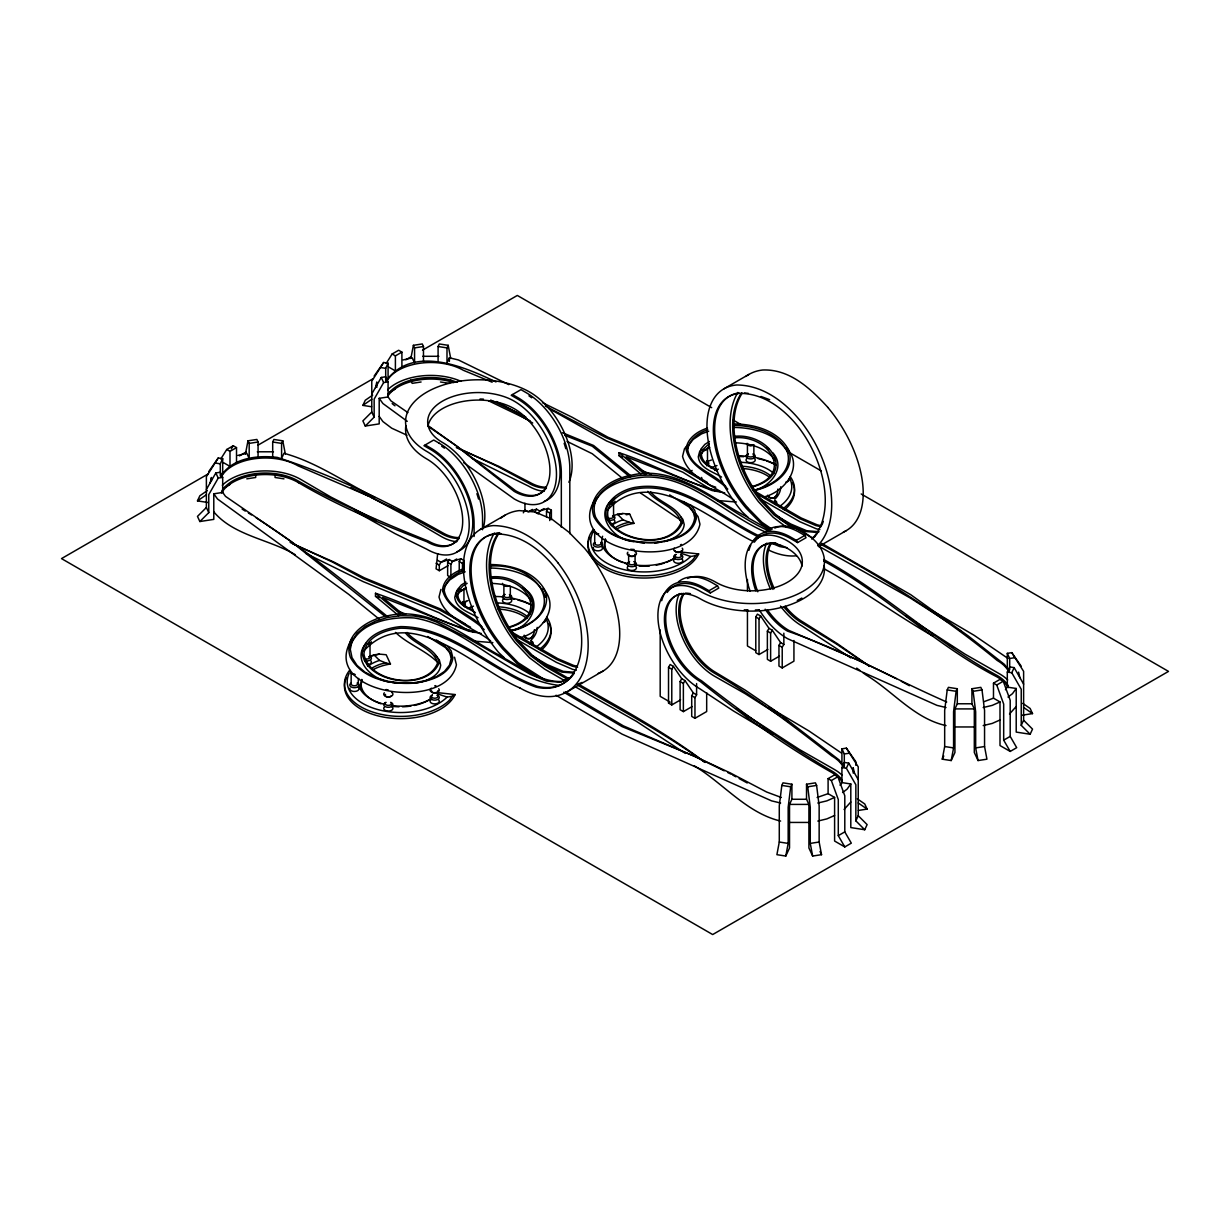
<?xml version="1.0" encoding="UTF-8"?>
<svg xmlns="http://www.w3.org/2000/svg" width="1230" height="1230" viewBox="0 0 1230 1230"><rect width="100%" height="100%" fill="white"/><g stroke="black" fill="none" stroke-linecap="round" stroke-linejoin="round"><path stroke-width="1.5" d="M781.819 785.417L779.282 805.927L779.282 842.027L776.899 854.681L785.786 856.049L789.522 848.008L789.522 804.405L791.905 799.269L791.905 784.233L783.003 782.849L781.819 785.417L790.706 786.8L791.905 784.233M790.706 786.8L788.169 807.311L788.169 843.396L785.786 856.049M947.208 689.922L944.671 710.433L944.671 746.533L942.288 759.187L951.19 760.555L954.926 752.514L954.926 708.911L957.309 703.775L957.309 688.739L948.407 687.355L947.208 689.922L956.11 691.306L957.309 688.739M956.11 691.306L953.573 711.816L953.573 747.902L951.19 760.555M349.935 647.042C358.591 621.996 390.756 616.445 414.172 617.967C467.6 626.593 505.715 679.621 559.542 685.448M593.475 506.437C599.794 485.619 624.871 478.777 644.289 477.086C690.937 475.088 725.377 515.247 765.752 532.113M210.13 483.083L211.406 477.486L211.406 481.084M220.308 476.025L220.308 463.818L222.692 458.682L218.233 457.99L208.762 471.567M375.534 387.588L376.811 381.992L376.811 387.404M385.697 381.485L385.697 368.324L388.08 363.188L383.637 362.496L374.151 376.072M440.909 589.431L439.018 596.996C445.199 619.935 473.504 627.3 490.678 640.968M443.261 591.645L444.153 588.155M686.801 451.041L687.693 447.536M258.069 457.053L258.069 442.016L256.886 439.448L247.983 440.817L245.446 453.993M423.474 361.559L423.474 346.522L422.274 343.954L413.388 345.322L410.851 358.499M207.932 502.501L197.477 500.887L199.86 495.752L207.27 490.632M206.379 507.498L197.477 516.4L199.86 521.535L208.762 512.633L206.379 507.498L206.379 476.702L218.233 457.99M272.691 457.053L272.691 442.016L273.89 439.448L282.792 440.817L285.329 453.993M375.104 497.566C345.061 482.514 316.602 462.219 283.976 453.286L281.593 458.421L281.593 443.384L282.792 440.817M371.583 406.746L362.881 405.393L365.264 400.257L372.675 395.138M371.768 412.004L362.881 420.906L365.264 426.041L374.151 417.139L371.768 412.004L371.768 381.208L383.637 362.496M438.095 361.559L438.095 346.522L439.295 343.954L448.181 345.322L450.718 358.499M508.774 384.621L458.406 359.96L449.38 357.792L446.997 362.927L446.997 347.89L448.181 345.322M450.872 380.147L449.38 383.36L440.478 381.992M841.92 763.876L841.92 748.839L846.363 748.148L858.233 766.859L858.233 815.705L867.119 824.607L864.736 829.743L855.849 820.841L855.849 784.755L846.363 768.243L848.746 763.107L844.303 762.416L841.92 767.551L841.92 782.588L840.029 785.217M855.849 820.841L858.233 815.705M942.288 759.187L943.779 755.973M1007.308 668.382L1007.308 653.345L1011.767 652.653L1023.621 671.365L1023.621 720.211L1032.524 729.113L1030.14 734.249L1021.238 725.346L1021.238 689.261L1011.767 672.749L1014.15 667.613L1009.692 666.921L1007.308 672.057L1007.308 687.109L1005.433 689.723M1021.238 725.346L1023.621 720.211M206.379 489.448L215.85 472.95L220.308 472.259L222.692 477.394L222.692 492.43L225.505 496.366L290.511 541.092L385.251 616.568M222.692 477.394L218.233 478.086L208.762 494.598L208.762 512.633M371.768 393.969L381.254 377.456L385.697 376.764L388.08 381.9L388.08 396.952L390.909 400.872L407.899 412.588M388.08 381.9L383.637 382.592L374.151 399.104L374.151 417.139M448.104 565.631L439.31 570.72L436.066 568.829L437.68 553.623M439.31 570.72L439.31 565.077L440.94 562.248L446.582 558.989M450.903 577.408L447.643 575.532L447.643 562.371L449.273 559.542L452.532 561.434L460.866 558.727L464.125 560.603L464.125 569.997M450.903 575.532L450.903 564.247L452.532 561.434L456.76 558.989M459.236 570.935L459.236 561.541L460.866 558.727M462.495 570.935L462.495 563.417L464.125 560.603M523.319 512.818L524.949 510.004L524.949 503.255M551.378 519.629L551.378 510.219L548.119 508.344L539.785 511.05L536.541 509.174L534.912 511.988L519.26 510.604A92.127 55.673 62.4 0 0 500.795 518.184M546.504 516.8L546.504 511.157L548.119 508.344M549.749 520.567L549.749 513.048L551.378 510.219M680.574 699.855L671.78 704.928L668.52 703.053L668.52 667.337L670.15 664.508L673.41 666.399L681.743 678.729L685.002 680.605L693.336 692.936L696.595 694.812L694.965 697.641L694.965 718.305L691.706 716.429L691.706 695.75L693.336 692.936M671.78 704.928L671.78 669.212L673.41 666.399M692.167 706.543L683.373 711.616L680.113 709.741L680.113 681.543L681.743 678.729M683.373 711.616L683.373 683.419L685.002 680.605M767.827 649.471L759.033 654.545L755.789 652.669L755.789 616.953L757.403 614.139L760.663 616.015L768.996 628.346L772.255 630.221L780.589 642.552L783.848 644.443L782.219 647.257L782.219 667.936L778.959 666.06L778.959 645.381L780.589 642.552M759.033 654.545L759.033 618.828L760.663 616.015M779.42 656.159L770.626 661.248L767.366 659.357L767.366 631.159L768.996 628.346M770.626 661.248L770.626 633.05L772.255 630.221M220.8 458.944L226.75 449.488L233.254 445.737L236.514 447.612L236.514 462.649M231.271 448.889L233.254 445.737M386.189 363.45L392.139 353.994L398.658 350.243L401.902 352.118L401.902 367.155M366.156 643.121C350.981 660.372 372.89 680.19 390.402 682.189M363.788 650.931C410.466 600.255 477.255 670.273 519.921 687.939M607.328 510.327C650.439 462.311 713.784 522.873 753.713 541.692M352.533 638.17C315.941 693.705 446.336 713.554 456.422 664.769L454.516 657.204M596.073 497.566C559.481 553.1 689.876 572.949 699.962 524.165L698.056 516.6L695.826 513.786M220.908 476.195C232.439 457.714 257.485 455.054 277.304 457.406C334.852 475.81 389.864 503.024 442.508 532.698A50.645 29.243 60 0 0 458.775 537.587M386.312 380.7C412.973 344.538 464.171 366.632 495.998 381.946M452.317 696.226L447.105 697.087L437.542 693.889L437.127 692.582L455.115 694.55L452.317 696.226L449.504 700.131A56.303 32.503 0 0 1 374.75 712.708A56.303 32.503 0 0 1 349.735 670.15M695.857 555.606L690.645 556.483L681.082 553.285L680.667 551.978L698.655 553.946L695.857 555.606L693.043 559.527A56.303 32.503 0 0 1 618.29 572.104A56.303 32.503 0 0 1 593.275 529.546M841.92 782.588L850.806 783.971L847.07 789.183L842.596 792.551M850.806 802.022L844.088 809.478M1007.308 687.109L1016.211 688.477L1012.459 693.689L1008 697.056M1016.211 706.527L1009.492 713.984M686.678 446.029L684.449 448.827L682.558 456.392C688.739 479.331 717.044 486.696 734.218 500.364M444.584 586.403L449.765 579.93L458.006 574.487L465.171 571.812M688.124 445.798L693.305 439.325L701.546 433.867L708.711 431.207M459.098 588.586L456.099 592.199L454.746 597.411C456.115 609.127 469.629 612.325 478.055 617.691M456.714 595.658L459.743 592.014L466.155 587.94M701.638 449.181L699.639 451.579L698.286 456.807C699.655 468.522 713.169 471.705 721.595 477.086M700.254 455.054L703.283 451.41L709.695 447.336M614.769 498.089C591.984 512.541 612.863 540.539 633.942 541.584M223.491 462.649L229.995 466.401L229.995 451.364L236.514 447.612M388.88 367.155L395.399 370.922L395.399 355.885L401.902 352.118M197.477 500.887L206.379 494.752M362.881 405.393L371.768 399.258M465.909 582.113L461.312 585.003L457.452 589.616L456.146 594.628C457.13 604.683 468.138 607.974 475.41 612.678M709.449 441.509L704.851 444.399L700.992 449.012L699.686 454.024C700.531 463.402 710.417 466.893 717.351 471.151M467.169 583.327L462.788 586.064L459.098 590.446L457.852 595.197C458.575 603.546 467.031 607.067 473.442 610.603M709.249 443.646L702.638 449.842L701.392 454.593C702.115 462.941 710.571 466.462 716.982 469.998M207.901 474.088L61.5 558.605L712.677 934.554L1168.5 671.396L861.185 493.968M239.512 455.838L246.154 451.994M257.808 445.275L372.598 378.994M405.869 359.79L410.851 356.915M422.505 350.181L517.323 295.446L711.678 407.653M225.121 487.28L229.995 484.451M388.88 392.724L395.399 388.957M480.33 529.454L505.284 515.047M723.87 388.849L748.824 374.443M529.607 511.065L532.436 509.435M544.029 508.605L539.785 511.05L538.156 513.863L534.912 511.988L551.84 519.137L568.89 532.206L584.419 548.103A92.081 50.568 57.7 0 1 598.257 673.302M558.266 563.202C542.307 543.291 519.921 525.794 493.307 525.594A92.127 50.584 57.7 0 0 498.704 652.561L504.438 657.942C467.938 639.538 431.423 605.16 387.25 615.938C368.324 619.351 342.463 634.711 350.365 657.343C362.512 679.467 391.048 684.68 414.249 683.142C429.424 681.159 450.349 675.608 452.901 657.819L451.133 650.778L447.997 646.872M817.642 545.72A92.081 55.642 62.4 0 0 801.776 422.628C785.878 402.671 763.446 385.19 736.847 384.975A92.127 50.584 57.7 0 0 742.244 511.957L747.978 517.338C711.478 498.934 674.963 464.556 630.79 475.334C611.864 478.747 586.003 494.106 593.905 516.738C606.052 538.863 634.588 544.075 657.789 542.538C672.964 540.554 693.889 535.004 696.441 517.215L694.673 510.173L690.507 504.961M661.679 600.717A61.623 35.578 60 0 1 703.729 587.663L709.034 590.707L717.49 585.818L718.797 588.078L710.325 592.968L703.821 589.201A59.855 34.563 60 0 0 667.167 592.476M753.283 540.693A61.623 35.578 60 0 1 790.998 537.295L796.287 540.339L804.758 535.45L806.05 537.695L797.594 542.584L791.075 538.832A59.855 34.563 60 0 0 754.421 542.107M566.846 691.967L602.777 671.211M818.55 546.643L846.317 530.607M668.52 703.053L670.15 702.115L660.187 696.349L660.187 629.883M694.965 718.305L706.681 711.54L706.681 692.751M782.219 667.936L793.934 661.171L793.934 640.492M828.098 793.673L828.098 778.636L831.342 780.512L837.861 776.745L844.795 795.795L844.795 831.88L851.314 843.165L844.795 846.932L834.601 841.043L834.601 797.424L828.098 793.673L817.135 797.486M993.486 698.179L993.486 683.142L996.746 685.018L1003.25 681.251L1010.199 700.301L1010.199 736.401L1016.703 747.671L1010.199 751.438L1000.005 745.549L1000.005 701.93L993.486 698.179L984.231 701.577M844.795 846.932L838.291 835.647L844.795 831.88M1010.199 751.438L1003.68 740.153L1010.199 736.401M811.8 537.956L815.09 536.495M569.905 677.838L561.68 681.497C540.032 682.173 522.381 667.675 504.054 658.158M993.486 683.142L1000.005 679.375L1003.25 681.251M1000.005 701.93L992.241 705.374L983.201 707.527M828.098 778.636L834.601 774.869L837.861 776.745M1000.005 719.981L992.241 723.424L983.201 725.577M834.601 797.424L826.837 800.868L817.812 803.021M834.601 815.475L826.837 818.903L817.812 821.071M570.228 677.915L560.388 682.25L546.335 681.128L530.345 674.394L465.294 636.848L436.419 621.996L425.98 618.121L413.803 615.969L400.749 615.723L387.681 617.46L375.519 621.135L365.064 626.516L357.038 633.296L352.011 641.076L350.289 649.363L352.011 657.65L357.038 665.43L365.064 672.226L375.519 677.607L387.681 681.266L400.749 683.004L413.803 682.773L425.98 680.605L436.419 676.731L444.445 671.457L449.488 665.169L451.21 658.388L449.488 651.593L444.445 645.32L436.419 640.046M578.823 683.788L582.082 682.435M707.511 428.086C697.61 431.207 687.093 438.249 686.063 449.442C690.768 469.045 714.891 475.579 727.76 489.11M463.971 568.706C454.07 571.812 443.553 578.853 442.523 590.046C447.228 609.649 471.351 616.184 484.22 629.714M707.773 429.731C698.456 432.714 688.739 439.51 687.77 450.011C691.383 468.615 714.753 473.12 725.762 486.465M464.233 570.336C454.916 573.334 445.199 580.114 444.23 590.615C447.843 609.219 471.213 613.724 482.221 627.069M664.262 541.538C672.733 539.124 683.173 534.527 684.234 524.58L682.865 519.352L680.866 516.954M680.528 544.752L681.482 544.413M420.721 682.143C429.193 679.729 439.633 675.132 440.694 665.184L439.325 659.957L435.343 655.16M536.541 509.174L528.193 511.88L524.949 510.004M449.273 559.542L440.94 562.248L437.68 560.373M751.315 486.773C795.195 474.841 768.904 434.298 734.418 437.834M507.775 627.377C551.655 615.461 525.364 574.902 490.878 578.438M752.852 486.803C797.594 474.042 769.903 432.852 734.894 436.281M509.312 627.423C554.054 614.646 526.363 573.457 491.354 576.885M753.375 490.34C769.657 487.48 786.647 467.83 772.809 452.794M511.449 630.437C531.806 627.346 544.029 599.225 522.935 587.863M753.021 490.416C770.933 487.003 794.457 471.859 786.969 450.749C777.099 432.161 754.159 425.78 734.495 425.457M511.219 630.498C572.073 614.846 539.417 562.602 490.954 566.061M755.312 490.232C773.332 486.619 796.194 470.89 788.615 449.919C778.144 430.408 753.836 423.889 733.157 423.935M511.772 630.836C529.792 627.239 552.654 611.495 545.075 590.523C534.604 571.012 510.296 564.509 489.617 564.539M762.708 497.243C783.864 493.03 804.881 466.877 786.431 447.843M519.168 637.847C540.324 633.635 561.341 607.482 542.891 588.447M403.163 359.96L412.188 357.792L414.572 362.927L414.572 347.89L423.474 346.522M237.759 455.454L246.8 453.286L249.183 458.421L249.183 443.384L258.069 442.016M617.829 514.724L622.918 513.51L629.714 514.14L634.004 523.38A39.714 22.94 0 0 0 616.199 529.315M634.004 523.38L629.207 522.273L624.425 523.427A39.714 22.94 0 0 0 616.199 527.07M372.659 669.935A39.714 22.94 0 0 1 390.464 664L386.174 654.744L379.378 654.114L372.598 655.744A56.303 32.503 0 0 0 369.046 657.035M390.464 664L385.667 662.878L380.885 664.031A39.714 22.94 0 0 0 372.659 667.675M434.697 685.879L435.881 685.648M654.621 543.091L659.434 542.307M414.295 683.173L419.107 682.404M421.091 381.992L412.188 383.36L410.697 380.147M365.264 426.041L379.194 423.889L379.194 398.32L388.08 396.952M246.8 478.854L255.686 477.486L255.686 473.719M199.86 521.535L213.789 519.383L213.789 493.814L222.692 492.43M1009.692 669.766L1009.692 658.481L1014.15 657.804M971.931 688.739L973.115 691.306L982.017 689.922L984.554 710.433L984.554 746.533L986.937 759.187L978.05 760.555L974.314 752.514L974.314 708.911L971.931 703.775L971.931 688.739L980.817 687.355L982.017 689.922M1022.069 715.214L1032.524 713.6L1030.14 708.465L1022.73 703.345M844.303 767.136L844.303 753.975L848.746 753.283M978.05 760.555L975.667 747.902L984.554 746.533M806.526 784.233L807.726 786.8L816.612 785.417L819.149 805.927L819.149 842.027L821.532 854.681L812.646 856.049L808.91 848.008L808.91 804.405L806.526 799.269L806.526 784.233L815.429 782.849L816.612 785.417M858.417 810.447L867.119 809.094L864.736 803.959L857.325 798.839M812.646 856.049L810.263 843.396L819.149 842.027M612.494 516.154A53.536 30.904 0 0 1 617.522 514.263L622.918 513.51M368.954 656.759A53.536 30.904 0 0 1 373.982 654.867L379.378 654.114M422.705 356.3L438.864 356.3M257.301 451.794L273.46 451.794M971.931 703.775L957.309 703.775M974.314 708.911L954.926 708.911M974.314 726.961L954.926 726.961M806.526 799.269L791.905 799.269M808.91 804.405L789.522 804.405M808.91 822.439L789.522 822.439M734.387 427.44C754.574 427.733 778.16 434.252 788.322 453.316M490.847 568.045C511.465 568.445 538.525 575.425 545.49 597.319M634.157 549.487L630.667 549.272M734.74 442.785C749.531 443.169 766.582 447.628 775.177 460.604M491.201 583.389C505.991 583.789 523.042 588.232 531.637 601.209M736.416 502.024L717.105 500.487M492.876 642.629L473.565 641.091M438.095 346.522L446.997 347.89M272.691 442.016L281.593 443.384M819.103 531.729L806.803 530.76L790.813 524.026L776.176 515.57M817.796 532.482L805.496 531.498L789.522 524.764L779.682 518.86M573.795 672.195L563.263 671.365L547.273 664.63L532.636 656.174M574.256 673.087L561.956 672.118L545.982 665.384L537.787 660.449M744.473 392.985L748.286 393.354M497.105 533.22L500.933 533.589M388.326 690.03L386.02 689.523M639.108 542.353L644.289 543.122M392.124 682.45L397.305 683.219M381.254 367.632L385.697 368.324M215.85 463.126L220.308 463.818M283.976 478.854L275.074 477.486L275.074 473.719M1007.308 672.057L1011.767 672.749M1030.14 734.249L1016.211 732.096L1016.211 688.477M944.671 746.533L953.573 747.902M841.92 767.551L846.363 768.243M864.736 829.743L850.806 827.575L850.806 783.971M779.282 842.027L788.169 843.396M719.95 491.508C685.11 482.606 653.222 463.895 619.028 452.655L619.028 455.669L640.784 473.873M476.41 632.112C441.57 623.21 409.682 604.499 375.488 593.26L375.488 596.273L398.704 615.692M724.731 492.815L712.139 490.555L626.132 456.76L646.442 473.75M481.191 633.419L468.599 631.159L382.592 597.365L402.902 614.354M946.7 701.992C893.764 678.729 842.596 650.024 787.492 631.128A50.645 29.243 60 0 1 765.168 609.204M946.024 707.527L936.983 705.374L787.492 638.647A59.855 34.563 60 0 1 759.341 610.019M946.024 725.577C914.428 718.766 892.811 691.045 865.951 674.916L862.86 672.656M781.311 797.486L766.659 792.028L730.559 773.07L694.104 756.05L622.103 726.623L563.786 692.213M780.62 803.021L771.594 800.868L622.103 734.141L556.037 695.258M780.62 821.071C746.764 813.092 723.378 783.387 694.381 765.875M715.768 487.218L710.971 485.543L682.788 469.168L606.605 437.957L545.274 406.038M470.629 627.269L439.248 609.773L363.065 578.577L332.5 562.079L290.142 542.399M716.598 491.231L709.987 488.894L682.788 472.182L606.605 440.97L548.549 408.314M474.719 632.42L466.447 629.499L439.248 612.786L363.065 581.575L305.686 553.346M760.986 396.475L769.688 399.704M564.708 435.312L592.276 446.229L630.252 477.148M619.028 455.669L622.565 457.068M640.369 469.952L651.039 474.196M375.488 596.273L379.025 597.672M398.597 611.264L405.716 614.093M617.522 514.263L623.041 519.783L629.207 522.273M373.982 654.867L379.501 660.387L385.667 662.878M562.479 432.729L593.583 445.491L631.559 476.394M456.33 447.612L499.103 466.477L529.761 482.329A50.645 29.243 60 0 0 546.028 487.203M292.709 543.829L333.714 561.972L364.357 577.823L440.555 609.019L465.524 624.133M492.154 382.207L463.341 370.292A46.048 26.583 0 0 0 386.989 380.885M774.423 543.06L780.865 545.736M771.518 543.153L779.559 546.489A82.994 50.353 62.7 0 0 786.908 547.596M530.053 420.768L488.372 400.703M457.299 447.659L497.904 466.585L528.454 483.083A50.645 29.243 60 0 0 546.366 487.88M295.2 554.668C269.232 539.278 233.762 535.68 213.789 511.865M221.585 492.923A46.048 26.583 0 0 1 297.937 482.329L298.89 482.744M369.569 496.505L297.937 465.786A46.048 26.583 0 0 0 221.585 476.379M406.961 435.189L391.709 428.194L382.93 421.582L379.194 416.37M472.812 458.667L528.454 486.081A54.335 31.365 60 0 0 544.091 491.277M525.764 416.97L490.678 400.058M375.857 520.044L330.885 497.058L300.55 479.316A49.723 28.705 0 0 0 222.322 485.266M896.47 678.668L860.431 661.094L788.799 630.375A50.645 29.243 60 0 1 767.535 610.019M351.134 487.695L405.639 514.079L441.201 533.451A50.645 29.243 60 0 0 459.113 538.248M724.209 770.81L695.027 756.588L623.395 725.869L565.477 691.675M727.637 772.486L731.066 774.162M567.045 441.385L592.276 453.747L622.949 478.716M542.507 402.671L572.242 417.308L607.897 437.219L684.095 468.415L707.496 482.591M496.29 401.564L522.658 415.433M371.414 497.566L406.638 516.277L441.201 536.465A54.335 31.365 60 0 0 456.837 541.646M901.313 681.312L909.401 685.725M732.68 775.038L735.924 776.807M739.153 778.575L747.24 782.972M931.095 609.942L974.16 635.341L1008.077 658.496M532.698 422.997L516.785 413.511M768.95 707.219L808.756 730.835L841.212 752.883M948.069 644.459L953.081 647.211M772.655 734.433L733.403 710.94L700.239 689.031A59.855 34.563 60 0 1 657.912 615.707A59.855 34.563 60 0 1 700.239 591.276A72.755 42.005 0 0 0 803.129 591.276A72.755 42.005 0 0 0 803.129 531.867A59.855 34.563 60 0 0 774.792 528.085M769.042 529.638L747.594 517.553M297.937 482.329C338.788 506.468 382.73 524.641 426.872 541.723A50.645 29.243 60 0 0 462.695 521.043A50.645 29.243 60 0 0 426.872 459.021A72.755 42.005 0 0 1 405.839 425.672M733.28 420.122L741.582 424.919M789.752 452.732L821.317 470.952M754.082 490.77L801.237 517.999L817.12 524.795A82.994 45.341 57.4 0 0 820.702 525.594M757.649 494.337L799.931 518.752L815.813 525.548A82.994 45.341 57.4 0 0 821.163 526.625M759.279 498.288L799.931 521.766L816.151 528.731A86.638 47.432 57.5 0 0 819.903 529.592M811.923 537.71L789.522 524.764L775.484 514.325L761.37 499.534A83.01 50.368 62.7 0 1 742.028 393.446M821.655 543.322L910.723 594.69L968.148 635.895L1004.495 664.446L1009.092 670.857M793.089 528.346L774.177 515.078L760.063 500.287A83.01 50.368 62.7 0 1 741.721 392.724M820.733 544.306C882.863 577.777 942.657 615.461 997.176 660.449A46.048 26.583 0 0 1 1009.092 672.364M804.758 535.45L799.454 532.39A61.623 35.578 60 0 0 765.629 531.529M819.119 546.366L910.523 598.164L948.207 622.395M823.654 559.512C885.062 592.706 935.584 642.368 997.176 675.485A46.048 26.583 0 0 1 1008.416 686.079M823.793 561.095C885.062 594.413 934.954 644.904 997.176 676.992A46.048 26.583 0 0 1 1008.416 687.585M769.011 530.976C725.07 511.726 683.573 465.647 631.221 476.856C612.894 480.207 587.894 495.137 595.551 517.046C607.282 538.494 634.88 543.614 657.343 542.169C671.995 540.262 692.244 534.973 694.75 517.784L693.028 510.988L687.985 504.715L683.173 501.548M823.977 568.721C861.507 589.324 895.947 614.877 933.047 636.187M759.894 536.234C720.688 517.83 681.189 478.947 634.311 487.51C620.028 490.386 601.193 502.347 607.051 519.275C620.074 543.153 671.765 549.841 682.819 521.797C679.022 506.806 659.618 503.208 650.609 491.831M512.51 394.538L517.799 397.598A61.623 35.578 60 0 1 561.326 473.012L561.341 527.301M758.587 536.987C720.042 518.645 680.897 480.792 634.757 489.048C621.042 491.831 603.1 503.377 608.696 519.598C621.042 542.445 670.412 549.103 681.128 522.366C676.7 507.267 656.928 503.285 647.733 491.354M392.139 353.994L395.399 355.885M717.49 585.818L712.201 582.759A61.623 35.578 60 0 0 678.376 581.898M755.789 616.953L759.033 618.828M767.366 631.159L770.626 633.05M439.002 443.092L433.713 440.033L423.95 445.675L430.454 449.427A59.855 34.563 60 0 1 470.352 505.023A59.855 34.563 60 0 1 457.099 551.67M546.504 511.157L549.749 513.048M778.959 645.381L782.219 647.257M425.242 444.922L430.546 447.981A61.623 35.578 60 0 1 474.073 523.38L474.088 536.495M755.743 650.778L747.44 645.981L747.44 609.896M668.52 667.337L671.78 669.212M680.113 681.543L683.373 683.419M459.236 561.541L462.495 563.417M691.706 695.75L694.965 697.641M447.643 562.371L450.903 564.247M436.066 563.202L439.31 565.077M226.75 449.488L229.995 451.364M510.542 631.374L557.697 658.604L573.58 665.399A82.994 45.341 57.4 0 0 577.162 666.199M514.109 634.957L556.39 659.357L572.273 666.153A82.994 45.341 57.4 0 0 577.623 667.229M515.739 638.893L556.39 662.37L572.611 669.335A86.638 47.432 57.5 0 0 576.363 670.196M568.383 678.314L545.982 665.384L531.944 654.929L517.83 640.138A83.01 50.368 62.7 0 1 499.488 532.59M578.115 683.942C621.365 708.634 665.307 732.311 705.159 762.431M567.445 679.268L544.675 666.122L530.637 655.682L516.523 640.891A83.01 50.368 62.7 0 1 498.181 533.328M577.193 684.91C620.089 709.679 664.015 732.819 704.237 761.908M564.186 680.405L544.675 669.135L529.638 657.881L514.94 642.352A86.654 52.49 62.6 0 1 494.306 533.067M575.579 686.97L636.417 721.349L685.418 753.421M544.337 679.467L518.291 662.801L503.977 648.133A83.01 45.356 57.4 0 1 485.604 536.972M538.048 677.346L517 663.554L502.67 648.887A83.01 45.356 57.4 0 1 495.813 533.989C519.66 533.682 539.909 549.149 554.299 566.876A82.994 50.353 62.7 0 1 580.837 652.715A82.994 50.353 62.7 0 1 536.019 687.093C490.155 670.734 451.733 628.33 400.749 628.176C385.667 629.591 365.74 636.525 363.911 653.945C368.739 683.434 426.795 690.768 437.588 662.97C433.514 648.318 414.433 644.582 405.608 633.112M669.658 494.906L689.2 507.098L694.381 513.571M842.212 781.757A46.048 26.583 0 0 0 831.772 772.486C785.293 746.18 741.89 714.861 700.239 681.497A50.645 29.243 60 0 1 664.415 619.474A50.645 29.243 60 0 1 700.239 598.795A72.755 42.005 0 0 0 782.418 607.159A72.755 42.005 0 0 0 824.162 565.446M427.733 636.479L445.66 647.703L450.841 654.176M389.772 506.452L393.031 508.436M354.548 510.927L394.922 533.574L426.872 549.241A59.855 34.563 60 0 0 469.199 524.81A59.855 34.563 60 0 0 426.872 451.502A72.755 42.005 0 0 1 426.872 392.093A72.755 42.005 0 0 1 529.761 392.093A59.855 34.563 60 0 1 568.875 482.252M242.156 509.128L245.262 511.05M248.368 512.971L251.474 514.893M256.132 517.769C302.457 547.55 345.446 582.174 388.019 616.999M869.641 666.414L836.385 643.966L801.822 622.857A50.645 29.243 60 0 1 783.91 606.974M906.279 616.153L964.997 654.129L999.775 673.979A49.723 28.705 0 0 1 1007.678 679.929M736.216 708.48L799.608 749.624L834.386 769.473A49.723 28.705 0 0 1 842.289 775.423M957.57 628.807L960.692 630.944M779.697 715.737L745.119 693.659L714.568 676.239A54.335 31.365 60 0 1 679.467 593.567M782.818 717.89L790.613 723.225M772.102 529.269L761.831 522.197L747.517 507.529M770.795 530.022L760.54 522.95L746.21 508.282A83.01 45.356 57.4 0 1 739.353 393.385C763.2 393.077 783.449 408.545 797.839 426.272A82.994 50.353 62.7 0 1 811.677 539.048M850.822 657.927L801.822 625.87A54.335 31.365 60 0 1 780.481 606.082M429.285 427.164L456.837 446.121L515.432 490.601A50.645 29.243 60 0 0 546.458 487.833M1023.621 707.465L1032.524 713.6M858.233 802.959L867.119 809.094M868.98 665.845L837.584 643.844L803.129 622.103A50.645 29.243 60 0 1 785.217 606.221M428.763 426.103L455.915 445.598L514.14 491.354A50.645 29.243 60 0 0 549.948 470.675A50.645 29.243 60 0 0 514.14 408.637A50.645 29.243 0 0 0 461.404 401.749A50.645 29.243 0 0 0 427.948 426.257M407.253 421.321L382.93 403.532L379.194 398.32M856.695 668.121L859.785 670.381M463.649 462.649L514.14 498.873A59.855 34.563 60 0 0 556.467 474.426A59.855 34.563 60 0 0 514.14 401.118A50.645 29.243 0 0 0 442.508 401.118A50.645 29.243 0 0 0 442.508 442.477A59.855 34.563 60 0 1 483.39 527.609M786.708 527.409L773.178 517.277L758.48 501.748A86.654 52.49 62.6 0 1 737.846 392.447M407.069 632.435C416.078 643.813 435.482 647.426 439.279 662.401C428.163 691.552 367.355 684.203 362.204 653.376C364.157 635.187 385.005 628.038 400.749 626.608C452.256 626.777 490.939 669.95 537.326 686.34A82.994 50.353 62.7 0 0 573.949 673.686M640.476 492.984L679.221 519.168L682.25 522.827M379.409 619.32L348.736 594.367L217.541 499.026L213.789 493.814M395.476 632.404C408.375 644.705 426.549 650.593 438.71 663.431M619.028 452.655L645.135 474.503M375.488 593.26L400.15 613.893M766.475 447.259L769.011 449.473M827.959 407.499C810.939 388.865 789.845 368.939 762.8 369.999A92.127 55.673 62.4 0 0 745.795 376.442M1007.308 653.345L1009.692 658.481M841.92 748.839L844.303 753.975M843.688 766.351L839.091 759.94L774.085 709.879L745.319 690.184L715.86 672.487A50.645 29.243 60 0 1 683.957 593.921M1011.767 652.653L1021.238 666.23M846.363 748.148L855.849 761.724L855.849 765.337M796.287 540.339L797.594 542.584M709.034 590.707L710.325 592.968M1014.15 667.613L1023.621 684.126M848.746 763.107L858.233 779.62M820.041 851.467L821.532 854.681M413.388 345.322L414.572 347.89M381.254 377.456L383.637 382.592M247.983 440.817L249.183 443.384M215.85 472.95L218.233 478.086M996.746 685.018L1003.68 704.067L1003.68 740.153M831.342 780.512L838.291 799.562L838.291 835.647M694.827 515.309L695.703 518.814M451.287 655.913L452.163 659.418M1018.594 672.149L1019.87 677.745M854.466 773.24L853.189 767.643L853.189 773.055M973.115 691.306L975.667 711.816L975.667 747.902M807.726 786.8L810.263 807.311L810.263 843.396M701.638 477.44L701.838 480.346M783.848 633.189L783.848 644.443M753.867 445.767L753.867 455.131M747.425 443.892L747.425 455.131M747.44 579.515L747.44 590.907M707.496 448.058L707.496 462.296M696.595 683.557L696.595 694.812M635.08 554.684L635.08 562.91M628.638 554.684L628.638 562.91M613.555 516.538L613.555 502.301A3.229 1.86 0 0 1 613.124 503.224M594.69 543.306L594.69 532.083A3.229 1.86 0 0 0 598.749 533.882M569.813 533.651L569.813 468.123A61.623 35.578 60 0 0 526.271 392.724L520.966 389.649L511.203 395.291L517.722 399.058A59.855 34.563 60 0 1 557.62 454.639A59.855 34.563 60 0 1 544.352 501.287M510.327 586.372L510.327 595.735M503.885 584.496L503.885 595.735M482.56 529.746L482.56 518.507A61.623 35.578 60 0 0 439.002 443.108M463.956 602.915L463.956 588.663A3.229 1.86 0 0 1 460.743 590.523M449.38 357.792L449.38 361.405M388.08 363.188L388.08 378.225M370.015 657.143L370.015 642.906A3.229 1.86 0 0 1 368.416 644.52M351.15 672.687L351.15 683.911M222.692 458.682L222.692 473.719M558.236 563.232A92.081 55.642 62.4 0 1 585.065 667.198A92.081 55.642 62.4 0 1 519.921 687.954M487.08 536.142A83.01 45.356 57.4 0 1 497.105 533.236M221.585 491.416A46.048 26.583 0 0 1 297.937 480.822C339.557 504.577 383.837 523.042 428.178 540.969A50.645 29.243 60 0 0 459.19 538.202M480.023 399.027A52.49 30.304 0 0 1 483.452 399.15M394.999 405.823A46.048 26.583 0 0 1 392.155 403.563M387.788 394.599A46.048 26.583 0 0 1 457.191 382.346M387.788 396.106A46.048 26.583 0 0 1 453.809 382.607M387.711 389.772A49.723 28.705 0 0 1 461.05 381.346M747.517 507.529A83.01 45.356 57.4 0 1 738.861 392.862M796.41 555.791A92.081 55.642 62.4 0 1 768.566 550.041M827.928 407.53A92.081 50.568 57.7 0 1 843.365 532.067M823.301 521.382A82.994 50.353 62.7 0 1 821.917 525.026M817.489 533.082A82.994 50.353 62.7 0 1 812.984 538.294M843.011 766.536A46.048 26.583 0 0 0 831.772 755.943C794.119 726.453 755.927 697.395 714.568 673.24A50.645 29.243 60 0 1 683.542 593.291M682.035 593.444A50.645 29.243 60 0 0 667.198 631.313A50.645 29.243 60 0 0 701.546 680.759C743.181 713.292 786.078 744.35 831.772 770.979A46.048 26.583 0 0 1 842.212 780.251M685.264 593.168A50.645 29.243 60 0 1 690.476 593.675M750.177 591.276A59.855 34.563 60 0 1 787.492 540.893A50.645 29.243 0 0 1 787.492 582.251A50.645 29.243 0 0 1 715.86 582.251A59.855 34.563 60 0 0 687.539 578.454M801.822 598.041A70.909 40.944 0 0 1 797.271 600.455M759.079 609.803A70.909 40.944 0 0 1 755.374 609.972M747.994 609.972A70.909 40.944 0 0 1 744.273 609.803M755.835 590.831A50.645 29.243 60 0 1 787.492 548.411A50.645 29.243 0 0 1 802.052 566.046M774.3 588.663A50.645 29.243 60 0 1 771.21 543.537M773.009 589.416A50.645 29.243 60 0 1 770.81 542.922A50.645 29.243 60 0 0 757.788 591.784M772.532 542.784A50.645 29.243 60 0 1 775.961 542.999M770.595 589.308A54.335 31.365 60 0 1 766.721 543.183M528.931 395.86A59.855 34.563 60 0 1 531.714 397.767M564.14 443.323A59.855 34.563 60 0 1 565.8 448.704M431.607 698.317A39.714 22.94 0 0 1 414.326 705.436M411.02 706.035A39.714 22.94 0 0 1 402.471 706.804M399.027 706.804A39.714 22.94 0 0 1 392.139 706.281M380.885 703.745A39.714 22.94 0 0 1 361.789 679.406M447.105 697.087A53.536 30.904 0 0 1 380.255 710.187A53.536 30.904 0 0 1 349.028 673.625M455.115 694.55A56.303 32.503 0 0 1 386.174 717.536A56.303 32.503 0 0 1 346.368 677.73M430.777 698.978A42.481 24.523 0 0 1 391.54 705.574M384.483 704.298A42.481 24.523 0 0 1 358.622 678.437M367.739 666.199A42.481 24.523 0 0 1 379.501 660.387M438.68 699.901A4.597 2.66 0 0 1 437.327 703.406A4.597 2.66 0 0 1 431.161 702.945A4.597 2.66 0 0 1 431.438 699.347M358.361 687.478A4.597 2.66 0 0 1 354.978 691.445A4.597 2.66 0 0 1 349.92 688.124M391.571 706.527A4.597 2.66 0 0 1 391.847 710.11A4.597 2.66 0 0 1 385.682 710.586A4.597 2.66 0 0 1 384.329 707.081M370.784 660.71A4.597 2.66 0 0 1 366.801 664.692M436.988 695.165A4.597 2.66 0 0 1 438.218 699.178A4.597 2.66 0 0 1 431.161 699.178A4.597 2.66 0 0 1 432.391 695.165M357.623 683.173A4.597 2.66 0 0 1 357.623 686.924A4.597 2.66 0 0 1 351.119 686.924A4.597 2.66 0 0 1 351.119 683.173M370.046 656.39A4.597 2.66 0 0 1 370.445 659.895A4.597 2.66 0 0 1 364.495 660.572M386.02 702.345A4.597 2.66 0 0 0 384.79 706.358A4.597 2.66 0 0 0 391.847 706.358A4.597 2.66 0 0 0 390.617 702.345A3.229 1.86 0 0 1 390.786 704.713A3.229 1.86 0 0 1 386.466 705.036A3.229 1.86 0 0 1 385.528 702.591M361.359 689.138A39.714 22.94 0 0 1 362.373 680.205M545.505 619.536A4.597 2.66 0 0 1 543.352 622.518M465.186 607.113A4.597 2.66 0 0 0 463.987 605.913A4.597 2.66 0 0 0 463.034 601.731M511.096 599.287A4.597 2.66 0 0 1 509.758 602.808A4.597 2.66 0 0 1 503.577 602.331A4.597 2.66 0 0 1 503.854 598.749M498.135 609.065A39.714 22.94 0 0 1 526.824 618.429M549.057 623.502A56.303 32.503 0 0 1 540.8 650.547M754.636 458.682A4.597 2.66 0 0 1 753.298 462.188A4.597 2.66 0 0 1 747.117 461.727A4.597 2.66 0 0 1 747.394 458.129M698.655 553.946A56.303 32.503 0 0 1 629.714 576.932A56.303 32.503 0 0 1 589.908 537.126M626.208 514.755A56.303 32.503 0 0 1 629.714 514.14M635.111 565.923A4.597 2.66 0 0 1 635.387 569.505A4.597 2.66 0 0 1 629.222 569.982A4.597 2.66 0 0 1 627.869 566.476M682.22 559.296A4.597 2.66 0 0 1 680.866 562.802A4.597 2.66 0 0 1 674.701 562.341A4.597 2.66 0 0 1 674.978 558.743M614.324 520.09A4.597 2.66 0 0 1 610.341 524.088M601.901 546.873A4.597 2.66 0 0 1 598.518 550.84A4.597 2.66 0 0 1 593.46 547.504M792.597 482.883A56.303 32.503 0 0 1 784.34 509.943M604.899 548.534A39.714 22.94 0 0 1 605.913 539.601M741.675 468.461A39.714 22.94 0 0 1 769.088 476.871M789.045 478.931A4.597 2.66 0 0 1 785.786 482.175M546.689 617.214A56.303 32.503 0 0 1 539.355 649.44M462.987 602.792A56.303 32.503 0 0 1 466.539 601.501M511.019 598.549A56.303 32.503 0 0 1 514.509 599.225M517.922 600.055A56.303 32.503 0 0 1 531.422 605.022M546.397 619.397A53.536 30.904 0 0 1 535.68 647.272M462.895 602.531A53.536 30.904 0 0 1 467.923 600.624M494.691 596.489A53.536 30.904 0 0 1 503.408 596.904M510.45 597.857A53.536 30.904 0 0 1 532.544 605.544M537.172 627.392A42.481 24.523 0 0 1 531.483 639.662M467.369 608.604A42.481 24.523 0 0 1 473.442 606.159M496.52 602.885A42.481 24.523 0 0 1 530.315 614.047M534.404 629.652A39.714 22.94 0 0 1 531.375 638.432M498.135 606.805A39.714 22.94 0 0 1 526.824 616.168M777.944 489.048A39.714 22.94 0 0 1 774.915 497.827M714.876 470.49A39.714 22.94 0 0 1 718.366 469.184M741.675 466.201A39.714 22.94 0 0 1 770.364 475.564M780.712 486.788A42.481 24.523 0 0 1 775.023 499.057M710.909 468A42.481 24.523 0 0 1 716.982 465.555M740.06 462.28A42.481 24.523 0 0 1 773.855 473.442M790.229 476.61A56.303 32.503 0 0 1 782.895 508.836M689.476 472.797A56.303 32.503 0 0 1 692.106 470.413M738.231 456.545A56.303 32.503 0 0 1 743.735 456.699M758.049 458.621A56.303 32.503 0 0 1 764.768 460.389M766.367 460.896A56.303 32.503 0 0 1 774.962 464.417M675.147 557.713A39.714 22.94 0 0 1 665.907 562.51M664.139 563.14A39.714 22.94 0 0 1 656.22 565.154M649.471 566.015A39.714 22.94 0 0 1 639.093 566.015M627.485 564.063A39.714 22.94 0 0 1 624.425 563.14M622.657 562.51A39.714 22.94 0 0 1 605.329 538.802M789.937 478.793A53.536 30.904 0 0 1 779.22 506.668M706.435 461.927A53.536 30.904 0 0 1 711.463 460.02M738.231 455.884A53.536 30.904 0 0 1 746.948 456.299M753.99 457.252A53.536 30.904 0 0 1 776.084 464.94M674.317 558.374A42.481 24.523 0 0 1 635.08 564.97M628.023 563.678A42.481 24.523 0 0 1 602.623 536.234M611.279 525.594A42.481 24.523 0 0 1 623.041 519.783M690.645 556.483A53.536 30.904 0 0 1 621.242 568.921A53.536 30.904 0 0 1 594.305 529.961M371.399 641.783A4.597 2.66 0 0 1 370.046 643.659M369.092 644.074A4.597 2.66 0 0 1 367.985 644.351M354.378 674.209A4.597 2.66 0 0 1 349.92 670.873M391.571 692.29A4.597 2.66 0 0 1 391.847 695.873A4.597 2.66 0 0 1 385.682 696.334A4.597 2.66 0 0 1 384.329 692.828M438.68 688.754A4.597 2.66 0 0 1 437.327 692.259A4.597 2.66 0 0 1 431.161 691.798A4.597 2.66 0 0 1 431.438 688.2M437.48 695.411A3.229 1.86 0 0 1 436.542 697.871A3.229 1.86 0 0 1 432.222 697.533A3.229 1.86 0 0 1 432.407 695.027M437.803 690.737A3.229 1.86 0 0 1 434.697 693.074A3.229 1.86 0 0 1 431.576 690.737M391.432 695.78A3.229 1.86 0 0 1 387.081 697.01A3.229 1.86 0 0 1 385.528 694.366M357.161 682.988A3.229 1.86 0 0 1 354.793 685.756A3.229 1.86 0 0 1 351.257 683.434M355.209 674.486A3.229 1.86 0 0 1 351.58 673.61M369.584 656.22A3.229 1.86 0 0 1 368.416 658.757A3.229 1.86 0 0 1 364.003 658.081M509.42 594.567A4.597 2.66 0 0 1 510.635 598.58A4.597 2.66 0 0 1 503.577 598.58A4.597 2.66 0 0 1 504.807 594.567M509.897 594.797A3.229 1.86 0 0 1 508.959 597.257A3.229 1.86 0 0 1 504.638 596.934A3.229 1.86 0 0 1 504.838 594.413M530.93 640.938A4.597 2.66 0 0 1 531.883 645.12M530.914 640.784A3.229 1.86 0 0 1 529.469 643.905M465.34 587.54A4.597 2.66 0 0 1 460.743 590.2M463.018 601.593A3.229 1.86 0 0 1 462.357 604.514M509.389 585.818A3.229 1.86 0 0 1 503.993 584.988M509.42 585.68A4.597 2.66 0 0 1 502.501 583.374M533.082 635.157A4.597 2.66 0 0 1 528.639 638.508A4.597 2.66 0 0 1 524.18 635.157M531.744 636.494A3.229 1.86 0 0 1 528.639 638.847A3.229 1.86 0 0 1 525.518 636.494M613.586 515.785A4.597 2.66 0 0 1 613.985 519.291A4.597 2.66 0 0 1 608.035 519.967M600.701 542.384A3.229 1.86 0 0 1 598.334 545.151A3.229 1.86 0 0 1 594.797 542.83M634.157 561.741A4.597 2.66 0 0 1 635.387 565.754A4.597 2.66 0 0 1 628.33 565.754A4.597 2.66 0 0 1 629.56 561.741M635.111 551.67A4.597 2.66 0 0 1 635.387 555.268A4.597 2.66 0 0 1 629.222 555.729A4.597 2.66 0 0 1 627.869 552.224M682.22 548.149A4.597 2.66 0 0 1 678.237 552.132A4.597 2.66 0 0 1 674.24 548.149M753.913 444.645A4.597 2.66 0 0 1 746.21 443.461M614.938 501.163A4.597 2.66 0 0 1 613.586 503.055M611.525 503.731A4.597 2.66 0 0 1 610.341 503.823M681.451 550.61A3.229 1.86 0 0 1 678.237 552.47A3.229 1.86 0 0 1 675.009 550.61M681.02 554.807A3.229 1.86 0 0 1 680.082 557.267A3.229 1.86 0 0 1 675.762 556.929A3.229 1.86 0 0 1 675.947 554.423M597.918 533.605A4.597 2.66 0 0 1 593.46 530.268M601.163 542.553A4.597 2.66 0 0 1 601.163 546.32A4.597 2.66 0 0 1 594.659 546.32A4.597 2.66 0 0 1 594.659 542.553M680.528 554.561A4.597 2.66 0 0 1 681.758 558.574A4.597 2.66 0 0 1 674.701 558.574A4.597 2.66 0 0 1 675.931 554.561M776.622 494.552A4.597 2.66 0 0 1 772.778 497.873A4.597 2.66 0 0 1 767.566 495.244M775.423 504.515A4.597 2.66 0 0 0 774.47 500.333A3.229 1.86 0 0 1 774.454 502.824M634.972 554.207A3.229 1.86 0 0 1 631.866 556.544A3.229 1.86 0 0 1 628.745 554.207M634.142 561.587A3.229 1.86 0 0 1 634.326 564.109A3.229 1.86 0 0 1 630.006 564.432A3.229 1.86 0 0 1 629.068 561.987M753.437 454.193A3.229 1.86 0 0 1 752.499 456.653A3.229 1.86 0 0 1 748.178 456.33A3.229 1.86 0 0 1 748.378 453.809M752.96 453.947A4.597 2.66 0 0 1 754.174 457.96A4.597 2.66 0 0 1 747.117 457.96A4.597 2.66 0 0 1 748.347 453.947M775.392 496.366A3.229 1.86 0 0 1 772.179 498.227A3.229 1.86 0 0 1 768.95 496.366M706.558 460.989A3.229 1.86 0 0 1 705.897 463.91M612.617 503.608A3.229 1.86 0 0 1 610.341 504.162M613.124 515.601A3.229 1.86 0 0 1 611.956 518.153A3.229 1.86 0 0 1 607.543 517.476M706.574 461.127A4.597 2.66 0 0 1 706.574 465.74M708.88 446.936A4.597 2.66 0 0 1 705.466 449.504M753.437 444.829A3.229 1.86 0 0 1 749.424 445.614A3.229 1.86 0 0 1 747.533 443.415M707.388 448.55A3.229 1.86 0 0 1 704.283 449.919M441.678 446.244A59.855 34.563 60 0 1 444.445 448.151M476.886 493.707A59.855 34.563 60 0 1 478.547 499.088M748.932 550.333A61.623 35.578 60 0 1 750.761 545.151"/></g></svg>
